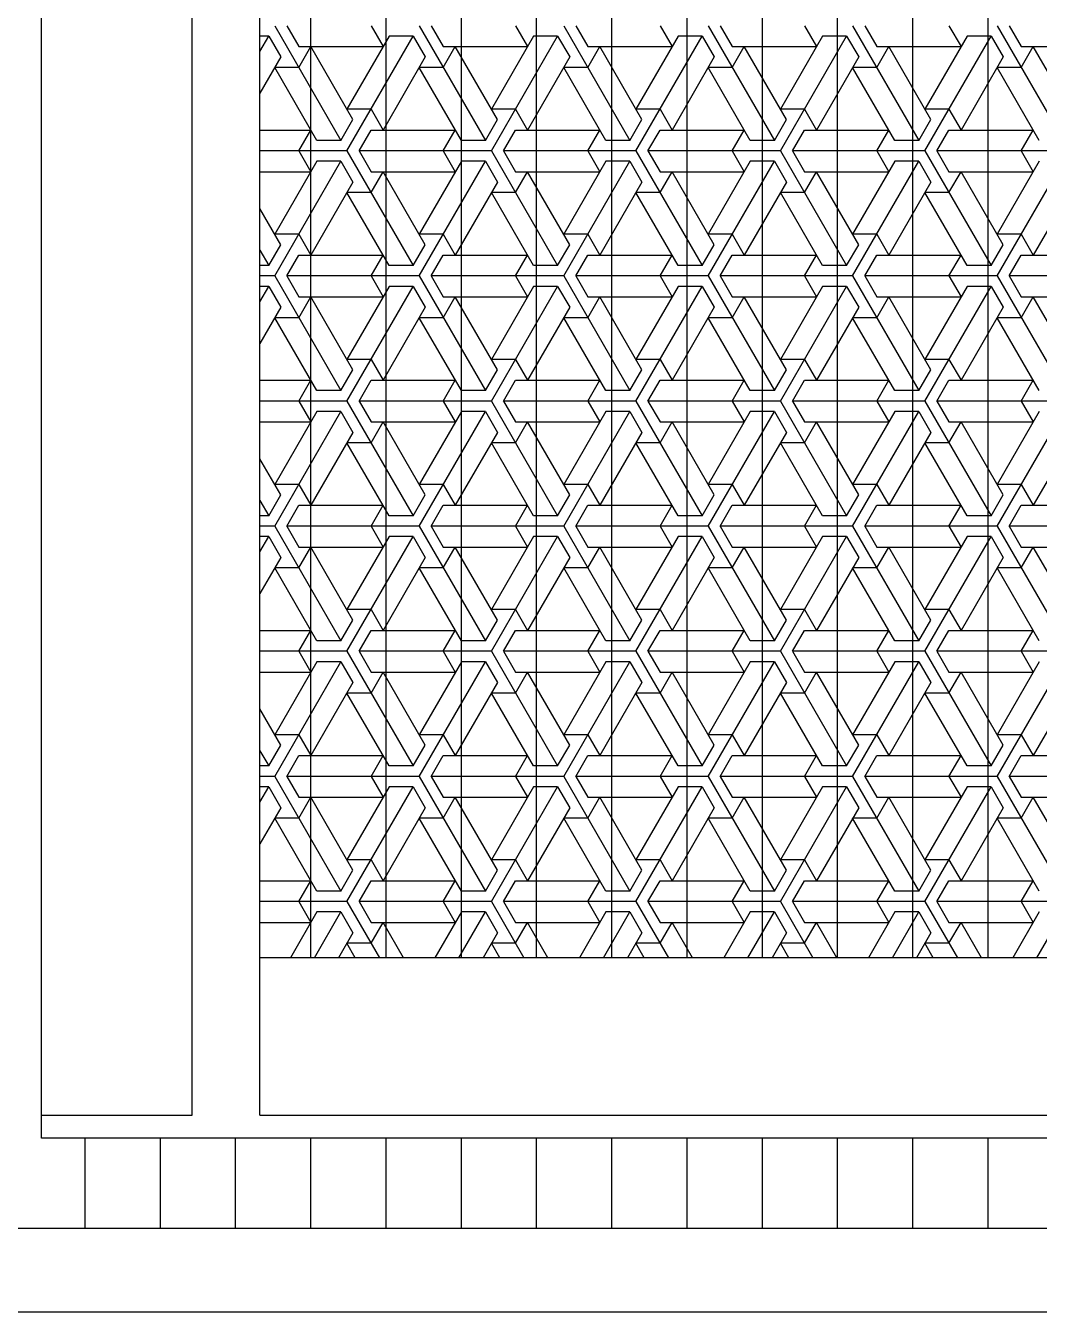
# Model space of a CAD drawing. Extents: x -42728 to 99010, y -18674 to 47645.
# Drawn here: x 62401.4 to 62569.8, y 2659.9 to 2873.6 of the extents above; entities that cross this region are included whole.
import ezdxf

# ---------------------------------------------------------------- set-up
doc = ezdxf.new("R2010")
doc.units = 0
doc.header["$LTSCALE"] = 100
doc.header["$MEASUREMENT"] = 0
doc.layers.get('0').update_dxf_attribs({"linetype": 'CONTINUOUS'})

# ---------------------------------------------------------------- blocks, each defined once
blk = doc.blocks.new('A$C6A7C34F6')
for p, q in [((298.44, 244.43, 0), (298.44, 594.64, 0)), ((343.16, 274.43, 0), (343.16, 564.64, 0)), ((355.66, 274.43, 0), (355.66, 564.64, 0)), ((368.16, 274.43, 0), (368.16, 564.64, 0)), ((380.66, 274.43, 0), (380.66, 564.64, 0)), ((393.16, 274.43, 0), (393.16, 564.64, 0)), ((405.66, 274.43, 0), (405.66, 564.64, 0)), ((418.16, 274.43, 0), (418.16, 564.64, 0)), ((430.66, 274.43, 0), (430.66, 564.64, 0)), ((443.16, 274.43, 0), (443.16, 564.64, 0)), ((455.66, 274.43, 0), (455.66, 564.64, 0)), ((336.16, 427.52, 0), (334.69, 427.52, 0)), ((334.69, 424.98, 0), (336.16, 427.52, 0)), ((336.16, 427.52, 0), (338.16, 424.06, 0)), ((337.16, 429.25, 0), (348.16, 410.2, 0)), ((339.16, 429.25, 0), (341.16, 425.79, 0)), ((356.16, 427.52, 0), (349.16, 415.4, 0)), ((349.16, 408.47, 0), (360.16, 427.52, 0)), ((353.16, 429.25, 0), (355.16, 425.79, 0)), ((360.16, 427.52, 0), (356.16, 427.52, 0)), ((360.16, 427.52, 0), (362.16, 424.06, 0)), ((361.16, 429.25, 0), (372.16, 410.2, 0)), ((363.16, 429.25, 0), (365.16, 425.79, 0)), ((380.16, 427.52, 0), (373.16, 415.4, 0)), ((373.16, 408.47, 0), (384.16, 427.52, 0)), ((377.16, 429.25, 0), (379.16, 425.79, 0)), ((384.16, 427.52, 0), (380.16, 427.52, 0)), ((384.16, 427.52, 0), (386.16, 424.06, 0)), ((385.16, 429.25, 0), (396.16, 410.2, 0)), ((387.16, 429.25, 0), (389.16, 425.79, 0)), ((404.16, 427.52, 0), (397.16, 415.4, 0)), ((397.16, 408.47, 0), (408.16, 427.52, 0)), ((401.16, 429.25, 0), (403.16, 425.79, 0)), ((408.16, 427.52, 0), (404.16, 427.52, 0)), ((408.16, 427.52, 0), (410.16, 424.06, 0)), ((409.16, 429.25, 0), (420.16, 410.2, 0)), ((411.16, 429.25, 0), (413.16, 425.79, 0)), ((428.16, 427.52, 0), (421.16, 415.4, 0)), ((421.16, 408.47, 0), (432.16, 427.52, 0)), ((425.16, 429.25, 0), (427.16, 425.79, 0)), ((432.16, 427.52, 0), (428.16, 427.52, 0)), ((432.16, 427.52, 0), (434.16, 424.06, 0)), ((433.16, 429.25, 0), (444.16, 410.2, 0)), ((435.16, 429.25, 0), (437.16, 425.79, 0)), ((452.16, 427.52, 0), (445.16, 415.4, 0)), ((445.16, 408.47, 0), (456.16, 427.52, 0)), ((449.16, 429.25, 0), (451.16, 425.79, 0)), ((456.16, 427.52, 0), (452.16, 427.52, 0)), ((456.16, 427.52, 0), (458.16, 424.06, 0)), ((457.16, 429.25, 0), (468.16, 410.2, 0)), ((459.16, 429.25, 0), (461.16, 425.79, 0)), ((341.16, 425.79, 0), (355.16, 425.79, 0)), ((341.16, 422.32, 0), (343.16, 425.79, 0)), ((350.16, 413.66, 0), (343.16, 425.79, 0)), ((365.16, 425.79, 0), (379.16, 425.79, 0)), ((365.16, 422.32, 0), (367.16, 425.79, 0)), ((374.16, 413.66, 0), (367.16, 425.79, 0)), ((389.16, 425.79, 0), (403.16, 425.79, 0)), ((389.16, 422.32, 0), (391.16, 425.79, 0)), ((398.16, 413.66, 0), (391.16, 425.79, 0)), ((413.16, 425.79, 0), (427.16, 425.79, 0)), ((413.16, 422.32, 0), (415.16, 425.79, 0)), ((422.16, 413.66, 0), (415.16, 425.79, 0)), ((437.16, 425.79, 0), (451.16, 425.79, 0)), ((437.16, 422.32, 0), (439.16, 425.79, 0)), ((446.16, 413.66, 0), (439.16, 425.79, 0)), ((461.16, 425.79, 0), (475.16, 425.79, 0)), ((461.16, 422.32, 0), (463.16, 425.79, 0)), ((470.16, 413.66, 0), (463.16, 425.79, 0)), ((338.16, 424.06, 0), (334.69, 418.05, 0)), ((362.16, 424.06, 0), (355.16, 411.93, 0)), ((386.16, 424.06, 0), (379.16, 411.93, 0)), ((410.16, 424.06, 0), (403.16, 411.93, 0)), ((434.16, 424.06, 0), (427.16, 411.93, 0)), ((458.16, 424.06, 0), (451.16, 411.93, 0)), ((344.16, 410.2, 0), (337.16, 422.32, 0)), ((341.16, 422.32, 0), (337.16, 422.32, 0)), ((368.16, 410.2, 0), (361.16, 422.32, 0)), ((365.16, 422.32, 0), (361.16, 422.32, 0)), ((392.16, 410.2, 0), (385.16, 422.32, 0)), ((389.16, 422.32, 0), (385.16, 422.32, 0)), ((416.16, 410.2, 0), (409.16, 422.32, 0)), ((413.16, 422.32, 0), (409.16, 422.32, 0)), ((440.16, 410.2, 0), (433.16, 422.32, 0)), ((437.16, 422.32, 0), (433.16, 422.32, 0)), ((464.16, 410.2, 0), (457.16, 422.32, 0)), ((461.16, 422.32, 0), (457.16, 422.32, 0)), ((353.16, 415.4, 0), (349.16, 415.4, 0)), ((353.16, 415.4, 0), (355.16, 411.93, 0)), ((377.16, 415.4, 0), (373.16, 415.4, 0)), ((377.16, 415.4, 0), (379.16, 411.93, 0)), ((401.16, 415.4, 0), (397.16, 415.4, 0)), ((401.16, 415.4, 0), (403.16, 411.93, 0)), ((425.16, 415.4, 0), (421.16, 415.4, 0)), ((425.16, 415.4, 0), (427.16, 411.93, 0)), ((449.16, 415.4, 0), (445.16, 415.4, 0)), ((449.16, 415.4, 0), (451.16, 411.93, 0)), ((348.16, 410.2, 0), (350.16, 413.66, 0)), ((372.16, 410.2, 0), (374.16, 413.66, 0)), ((396.16, 410.2, 0), (398.16, 413.66, 0)), ((420.16, 410.2, 0), (422.16, 413.66, 0)), ((444.16, 410.2, 0), (446.16, 413.66, 0)), ((334.69, 411.93, 0), (343.16, 411.93, 0)), ((341.16, 408.47, 0), (343.16, 411.93, 0)), ((351.16, 408.47, 0), (353.16, 411.93, 0)), ((353.16, 411.93, 0), (367.16, 411.93, 0)), ((365.16, 408.47, 0), (367.16, 411.93, 0)), ((375.16, 408.47, 0), (377.16, 411.93, 0)), ((377.16, 411.93, 0), (391.16, 411.93, 0)), ((389.16, 408.47, 0), (391.16, 411.93, 0)), ((399.16, 408.47, 0), (401.16, 411.93, 0)), ((401.16, 411.93, 0), (415.16, 411.93, 0)), ((413.16, 408.47, 0), (415.16, 411.93, 0)), ((423.16, 408.47, 0), (425.16, 411.93, 0)), ((425.16, 411.93, 0), (439.16, 411.93, 0)), ((437.16, 408.47, 0), (439.16, 411.93, 0)), ((447.16, 408.47, 0), (449.16, 411.93, 0)), ((449.16, 411.93, 0), (463.16, 411.93, 0)), ((461.16, 408.47, 0), (463.16, 411.93, 0)), ((349.16, 408.47, 0), (334.69, 408.47, 0)), ((341.16, 408.47, 0), (343.16, 405, 0)), ((348.16, 410.2, 0), (344.16, 410.2, 0)), ((349.16, 408.47, 0), (360.16, 389.42, 0)), ((351.16, 408.47, 0), (353.16, 405, 0)), ((373.16, 408.47, 0), (351.16, 408.47, 0)), ((365.16, 408.47, 0), (367.16, 405, 0)), ((372.16, 410.2, 0), (368.16, 410.2, 0)), ((373.16, 408.47, 0), (384.16, 389.42, 0)), ((375.16, 408.47, 0), (377.16, 405, 0)), ((397.16, 408.47, 0), (375.16, 408.47, 0)), ((389.16, 408.47, 0), (391.16, 405, 0)), ((396.16, 410.2, 0), (392.16, 410.2, 0)), ((397.16, 408.47, 0), (408.16, 389.42, 0)), ((399.16, 408.47, 0), (401.16, 405, 0)), ((421.16, 408.47, 0), (399.16, 408.47, 0)), ((413.16, 408.47, 0), (415.16, 405, 0)), ((420.16, 410.2, 0), (416.16, 410.2, 0)), ((421.16, 408.47, 0), (432.16, 389.42, 0)), ((423.16, 408.47, 0), (425.16, 405, 0)), ((445.16, 408.47, 0), (423.16, 408.47, 0)), ((437.16, 408.47, 0), (439.16, 405, 0)), ((444.16, 410.2, 0), (440.16, 410.2, 0)), ((445.16, 408.47, 0), (456.16, 389.42, 0)), ((447.16, 408.47, 0), (449.16, 405, 0)), ((469.16, 408.47, 0), (447.16, 408.47, 0)), ((461.16, 408.47, 0), (463.16, 405, 0)), ((344.16, 406.74, 0), (337.16, 394.61, 0)), ((337.16, 387.68, 0), (348.16, 406.74, 0)), ((348.16, 406.74, 0), (344.16, 406.74, 0)), ((348.16, 406.74, 0), (350.16, 403.27, 0)), ((368.16, 406.74, 0), (361.16, 394.61, 0)), ((361.16, 387.68, 0), (372.16, 406.74, 0)), ((372.16, 406.74, 0), (368.16, 406.74, 0)), ((372.16, 406.74, 0), (374.16, 403.27, 0)), ((392.16, 406.74, 0), (385.16, 394.61, 0)), ((385.16, 387.68, 0), (396.16, 406.74, 0)), ((396.16, 406.74, 0), (392.16, 406.74, 0)), ((396.16, 406.74, 0), (398.16, 403.27, 0)), ((416.16, 406.74, 0), (409.16, 394.61, 0)), ((409.16, 387.68, 0), (420.16, 406.74, 0)), ((420.16, 406.74, 0), (416.16, 406.74, 0)), ((420.16, 406.74, 0), (422.16, 403.27, 0)), ((440.16, 406.74, 0), (433.16, 394.61, 0)), ((433.16, 387.68, 0), (444.16, 406.74, 0)), ((444.16, 406.74, 0), (440.16, 406.74, 0)), ((444.16, 406.74, 0), (446.16, 403.27, 0)), ((464.16, 406.74, 0), (457.16, 394.61, 0)), ((457.16, 387.68, 0), (468.16, 406.74, 0)), ((334.69, 405, 0), (343.16, 405, 0)), ((353.16, 405, 0), (367.16, 405, 0)), ((353.16, 401.54, 0), (355.16, 405, 0)), ((362.16, 392.88, 0), (355.16, 405, 0)), ((377.16, 405, 0), (391.16, 405, 0)), ((377.16, 401.54, 0), (379.16, 405, 0)), ((386.16, 392.88, 0), (379.16, 405, 0)), ((401.16, 405, 0), (415.16, 405, 0)), ((401.16, 401.54, 0), (403.16, 405, 0)), ((410.16, 392.88, 0), (403.16, 405, 0)), ((425.16, 405, 0), (439.16, 405, 0)), ((425.16, 401.54, 0), (427.16, 405, 0)), ((434.16, 392.88, 0), (427.16, 405, 0)), ((449.16, 405, 0), (463.16, 405, 0)), ((449.16, 401.54, 0), (451.16, 405, 0)), ((458.16, 392.88, 0), (451.16, 405, 0)), ((350.16, 403.27, 0), (343.16, 391.15, 0)), ((374.16, 403.27, 0), (367.16, 391.15, 0)), ((398.16, 403.27, 0), (391.16, 391.15, 0)), ((422.16, 403.27, 0), (415.16, 391.15, 0)), ((446.16, 403.27, 0), (439.16, 391.15, 0)), ((470.16, 403.27, 0), (463.16, 391.15, 0)), ((356.16, 389.42, 0), (349.16, 401.54, 0)), ((353.16, 401.54, 0), (349.16, 401.54, 0)), ((380.16, 389.42, 0), (373.16, 401.54, 0)), ((377.16, 401.54, 0), (373.16, 401.54, 0)), ((404.16, 389.42, 0), (397.16, 401.54, 0)), ((401.16, 401.54, 0), (397.16, 401.54, 0)), ((428.16, 389.42, 0), (421.16, 401.54, 0)), ((425.16, 401.54, 0), (421.16, 401.54, 0)), ((452.16, 389.42, 0), (445.16, 401.54, 0)), ((449.16, 401.54, 0), (445.16, 401.54, 0)), ((338.16, 392.88, 0), (334.69, 398.88, 0)), ((341.16, 394.61, 0), (337.16, 394.61, 0)), ((341.16, 394.61, 0), (343.16, 391.15, 0)), ((365.16, 394.61, 0), (361.16, 394.61, 0)), ((365.16, 394.61, 0), (367.16, 391.15, 0)), ((389.16, 394.61, 0), (385.16, 394.61, 0)), ((389.16, 394.61, 0), (391.16, 391.15, 0)), ((413.16, 394.61, 0), (409.16, 394.61, 0)), ((413.16, 394.61, 0), (415.16, 391.15, 0)), ((437.16, 394.61, 0), (433.16, 394.61, 0)), ((437.16, 394.61, 0), (439.16, 391.15, 0)), ((461.16, 394.61, 0), (457.16, 394.61, 0)), ((461.16, 394.61, 0), (463.16, 391.15, 0)), ((334.69, 391.96, 0), (336.16, 389.42, 0)), ((336.16, 389.42, 0), (338.16, 392.88, 0)), ((339.16, 387.68, 0), (341.16, 391.15, 0)), ((341.16, 391.15, 0), (355.16, 391.15, 0)), ((353.16, 387.68, 0), (355.16, 391.15, 0)), ((360.16, 389.42, 0), (362.16, 392.88, 0)), ((363.16, 387.68, 0), (365.16, 391.15, 0)), ((365.16, 391.15, 0), (379.16, 391.15, 0)), ((377.16, 387.68, 0), (379.16, 391.15, 0)), ((384.16, 389.42, 0), (386.16, 392.88, 0)), ((387.16, 387.68, 0), (389.16, 391.15, 0)), ((389.16, 391.15, 0), (403.16, 391.15, 0)), ((401.16, 387.68, 0), (403.16, 391.15, 0)), ((408.16, 389.42, 0), (410.16, 392.88, 0)), ((411.16, 387.68, 0), (413.16, 391.15, 0)), ((413.16, 391.15, 0), (427.16, 391.15, 0)), ((425.16, 387.68, 0), (427.16, 391.15, 0)), ((432.16, 389.42, 0), (434.16, 392.88, 0)), ((435.16, 387.68, 0), (437.16, 391.15, 0)), ((437.16, 391.15, 0), (451.16, 391.15, 0)), ((449.16, 387.68, 0), (451.16, 391.15, 0)), ((456.16, 389.42, 0), (458.16, 392.88, 0)), ((459.16, 387.68, 0), (461.16, 391.15, 0)), ((461.16, 391.15, 0), (475.16, 391.15, 0)), ((336.16, 389.42, 0), (334.69, 389.42, 0)), ((360.16, 389.42, 0), (356.16, 389.42, 0)), ((384.16, 389.42, 0), (380.16, 389.42, 0)), ((408.16, 389.42, 0), (404.16, 389.42, 0)), ((432.16, 389.42, 0), (428.16, 389.42, 0)), ((456.16, 389.42, 0), (452.16, 389.42, 0)), ((337.16, 387.68, 0), (334.69, 387.68, 0)), ((337.16, 387.68, 0), (348.16, 368.63, 0)), ((339.16, 387.68, 0), (341.16, 384.22, 0)), ((361.16, 387.68, 0), (339.16, 387.68, 0)), ((353.16, 387.68, 0), (355.16, 384.22, 0)), ((361.16, 387.68, 0), (372.16, 368.63, 0)), ((363.16, 387.68, 0), (365.16, 384.22, 0)), ((385.16, 387.68, 0), (363.16, 387.68, 0)), ((377.16, 387.68, 0), (379.16, 384.22, 0)), ((385.16, 387.68, 0), (396.16, 368.63, 0)), ((387.16, 387.68, 0), (389.16, 384.22, 0)), ((409.16, 387.68, 0), (387.16, 387.68, 0)), ((401.16, 387.68, 0), (403.16, 384.22, 0)), ((409.16, 387.68, 0), (420.16, 368.63, 0)), ((411.16, 387.68, 0), (413.16, 384.22, 0)), ((433.16, 387.68, 0), (411.16, 387.68, 0)), ((425.16, 387.68, 0), (427.16, 384.22, 0)), ((433.16, 387.68, 0), (444.16, 368.63, 0)), ((435.16, 387.68, 0), (437.16, 384.22, 0)), ((457.16, 387.68, 0), (435.16, 387.68, 0)), ((449.16, 387.68, 0), (451.16, 384.22, 0)), ((457.16, 387.68, 0), (468.16, 368.63, 0)), ((459.16, 387.68, 0), (461.16, 384.22, 0)), ((481.16, 387.68, 0), (459.16, 387.68, 0)), ((336.16, 385.95, 0), (334.69, 385.95, 0)), ((334.69, 383.41, 0), (336.16, 385.95, 0)), ((336.16, 385.95, 0), (338.16, 382.49, 0)), ((356.16, 385.95, 0), (349.16, 373.83, 0)), ((349.16, 366.9, 0), (360.16, 385.95, 0)), ((360.16, 385.95, 0), (356.16, 385.95, 0)), ((360.16, 385.95, 0), (362.16, 382.49, 0)), ((380.16, 385.95, 0), (373.16, 373.83, 0)), ((373.16, 366.9, 0), (384.16, 385.95, 0)), ((384.16, 385.95, 0), (380.16, 385.95, 0)), ((384.16, 385.95, 0), (386.16, 382.49, 0)), ((404.16, 385.95, 0), (397.16, 373.83, 0)), ((397.16, 366.9, 0), (408.16, 385.95, 0)), ((408.16, 385.95, 0), (404.16, 385.95, 0)), ((408.16, 385.95, 0), (410.16, 382.49, 0)), ((428.16, 385.95, 0), (421.16, 373.83, 0)), ((421.16, 366.9, 0), (432.16, 385.95, 0)), ((432.16, 385.95, 0), (428.16, 385.95, 0)), ((432.16, 385.95, 0), (434.16, 382.49, 0)), ((452.16, 385.95, 0), (445.16, 373.83, 0)), ((445.16, 366.9, 0), (456.16, 385.95, 0)), ((456.16, 385.95, 0), (452.16, 385.95, 0)), ((456.16, 385.95, 0), (458.16, 382.49, 0)), ((341.16, 384.22, 0), (355.16, 384.22, 0)), ((341.16, 380.75, 0), (343.16, 384.22, 0)), ((350.16, 372.09, 0), (343.16, 384.22, 0)), ((365.16, 384.22, 0), (379.16, 384.22, 0)), ((365.16, 380.75, 0), (367.16, 384.22, 0)), ((374.16, 372.09, 0), (367.16, 384.22, 0)), ((389.16, 384.22, 0), (403.16, 384.22, 0)), ((389.16, 380.75, 0), (391.16, 384.22, 0)), ((398.16, 372.09, 0), (391.16, 384.22, 0)), ((413.16, 384.22, 0), (427.16, 384.22, 0)), ((413.16, 380.75, 0), (415.16, 384.22, 0)), ((422.16, 372.09, 0), (415.16, 384.22, 0)), ((437.16, 384.22, 0), (451.16, 384.22, 0)), ((437.16, 380.75, 0), (439.16, 384.22, 0)), ((446.16, 372.09, 0), (439.16, 384.22, 0)), ((461.16, 384.22, 0), (475.16, 384.22, 0)), ((461.16, 380.75, 0), (463.16, 384.22, 0)), ((470.16, 372.09, 0), (463.16, 384.22, 0)), ((338.16, 382.49, 0), (334.69, 376.48, 0)), ((344.16, 368.63, 0), (337.16, 380.75, 0)), ((341.16, 380.75, 0), (337.16, 380.75, 0)), ((362.16, 382.49, 0), (355.16, 370.36, 0)), ((368.16, 368.63, 0), (361.16, 380.75, 0)), ((365.16, 380.75, 0), (361.16, 380.75, 0)), ((386.16, 382.49, 0), (379.16, 370.36, 0)), ((392.16, 368.63, 0), (385.16, 380.75, 0)), ((389.16, 380.75, 0), (385.16, 380.75, 0)), ((410.16, 382.49, 0), (403.16, 370.36, 0)), ((416.16, 368.63, 0), (409.16, 380.75, 0)), ((413.16, 380.75, 0), (409.16, 380.75, 0)), ((434.16, 382.49, 0), (427.16, 370.36, 0)), ((440.16, 368.63, 0), (433.16, 380.75, 0)), ((437.16, 380.75, 0), (433.16, 380.75, 0)), ((458.16, 382.49, 0), (451.16, 370.36, 0)), ((464.16, 368.63, 0), (457.16, 380.75, 0)), ((461.16, 380.75, 0), (457.16, 380.75, 0)), ((348.16, 368.63, 0), (350.16, 372.09, 0)), ((353.16, 373.83, 0), (349.16, 373.83, 0)), ((353.16, 373.83, 0), (355.16, 370.36, 0)), ((372.16, 368.63, 0), (374.16, 372.09, 0)), ((377.16, 373.83, 0), (373.16, 373.83, 0)), ((377.16, 373.83, 0), (379.16, 370.36, 0)), ((396.16, 368.63, 0), (398.16, 372.09, 0)), ((401.16, 373.83, 0), (397.16, 373.83, 0)), ((401.16, 373.83, 0), (403.16, 370.36, 0)), ((420.16, 368.63, 0), (422.16, 372.09, 0)), ((425.16, 373.83, 0), (421.16, 373.83, 0)), ((425.16, 373.83, 0), (427.16, 370.36, 0)), ((444.16, 368.63, 0), (446.16, 372.09, 0)), ((449.16, 373.83, 0), (445.16, 373.83, 0)), ((449.16, 373.83, 0), (451.16, 370.36, 0)), ((334.69, 370.36, 0), (343.16, 370.36, 0)), ((341.16, 366.9, 0), (343.16, 370.36, 0)), ((351.16, 366.9, 0), (353.16, 370.36, 0)), ((353.16, 370.36, 0), (367.16, 370.36, 0)), ((365.16, 366.9, 0), (367.16, 370.36, 0)), ((375.16, 366.9, 0), (377.16, 370.36, 0)), ((377.16, 370.36, 0), (391.16, 370.36, 0)), ((389.16, 366.9, 0), (391.16, 370.36, 0)), ((399.16, 366.9, 0), (401.16, 370.36, 0)), ((401.16, 370.36, 0), (415.16, 370.36, 0)), ((413.16, 366.9, 0), (415.16, 370.36, 0)), ((423.16, 366.9, 0), (425.16, 370.36, 0)), ((425.16, 370.36, 0), (439.16, 370.36, 0)), ((437.16, 366.9, 0), (439.16, 370.36, 0)), ((447.16, 366.9, 0), (449.16, 370.36, 0)), ((449.16, 370.36, 0), (463.16, 370.36, 0)), ((461.16, 366.9, 0), (463.16, 370.36, 0)), ((348.16, 368.63, 0), (344.16, 368.63, 0)), ((372.16, 368.63, 0), (368.16, 368.63, 0)), ((396.16, 368.63, 0), (392.16, 368.63, 0)), ((420.16, 368.63, 0), (416.16, 368.63, 0)), ((444.16, 368.63, 0), (440.16, 368.63, 0)), ((349.16, 366.9, 0), (334.69, 366.9, 0)), ((341.16, 366.9, 0), (343.16, 363.43, 0)), ((349.16, 366.9, 0), (360.16, 347.85, 0)), ((351.16, 366.9, 0), (353.16, 363.43, 0)), ((373.16, 366.9, 0), (351.16, 366.9, 0)), ((365.16, 366.9, 0), (367.16, 363.43, 0)), ((373.16, 366.9, 0), (384.16, 347.85, 0)), ((375.16, 366.9, 0), (377.16, 363.43, 0)), ((397.16, 366.9, 0), (375.16, 366.9, 0)), ((389.16, 366.9, 0), (391.16, 363.43, 0)), ((397.16, 366.9, 0), (408.16, 347.85, 0)), ((399.16, 366.9, 0), (401.16, 363.43, 0)), ((421.16, 366.9, 0), (399.16, 366.9, 0)), ((413.16, 366.9, 0), (415.16, 363.43, 0)), ((421.16, 366.9, 0), (432.16, 347.85, 0)), ((423.16, 366.9, 0), (425.16, 363.43, 0)), ((445.16, 366.9, 0), (423.16, 366.9, 0)), ((437.16, 366.9, 0), (439.16, 363.43, 0)), ((445.16, 366.9, 0), (456.16, 347.85, 0)), ((447.16, 366.9, 0), (449.16, 363.43, 0)), ((469.16, 366.9, 0), (447.16, 366.9, 0)), ((461.16, 366.9, 0), (463.16, 363.43, 0)), ((334.69, 363.43, 0), (343.16, 363.43, 0)), ((344.16, 365.17, 0), (337.16, 353.04, 0)), ((337.16, 346.11, 0), (348.16, 365.17, 0)), ((348.16, 365.17, 0), (344.16, 365.17, 0)), ((348.16, 365.17, 0), (350.16, 361.7, 0)), ((353.16, 363.43, 0), (367.16, 363.43, 0)), ((353.16, 359.97, 0), (355.16, 363.43, 0)), ((362.16, 351.31, 0), (355.16, 363.43, 0)), ((368.16, 365.17, 0), (361.16, 353.04, 0)), ((361.16, 346.11, 0), (372.16, 365.17, 0)), ((372.16, 365.17, 0), (368.16, 365.17, 0)), ((372.16, 365.17, 0), (374.16, 361.7, 0)), ((377.16, 363.43, 0), (391.16, 363.43, 0)), ((377.16, 359.97, 0), (379.16, 363.43, 0)), ((386.16, 351.31, 0), (379.16, 363.43, 0)), ((392.16, 365.17, 0), (385.16, 353.04, 0)), ((385.16, 346.11, 0), (396.16, 365.17, 0)), ((396.16, 365.17, 0), (392.16, 365.17, 0)), ((396.16, 365.17, 0), (398.16, 361.7, 0)), ((401.16, 363.43, 0), (415.16, 363.43, 0)), ((401.16, 359.97, 0), (403.16, 363.43, 0)), ((410.16, 351.31, 0), (403.16, 363.43, 0)), ((416.16, 365.17, 0), (409.16, 353.04, 0)), ((409.16, 346.11, 0), (420.16, 365.17, 0)), ((420.16, 365.17, 0), (416.16, 365.17, 0)), ((420.16, 365.17, 0), (422.16, 361.7, 0)), ((425.16, 363.43, 0), (439.16, 363.43, 0)), ((425.16, 359.97, 0), (427.16, 363.43, 0)), ((434.16, 351.31, 0), (427.16, 363.43, 0)), ((440.16, 365.17, 0), (433.16, 353.04, 0)), ((433.16, 346.11, 0), (444.16, 365.17, 0)), ((444.16, 365.17, 0), (440.16, 365.17, 0)), ((444.16, 365.17, 0), (446.16, 361.7, 0)), ((449.16, 363.43, 0), (463.16, 363.43, 0)), ((449.16, 359.97, 0), (451.16, 363.43, 0)), ((458.16, 351.31, 0), (451.16, 363.43, 0)), ((464.16, 365.17, 0), (457.16, 353.04, 0)), ((457.16, 346.11, 0), (468.16, 365.17, 0)), ((350.16, 361.7, 0), (343.16, 349.58, 0)), ((374.16, 361.7, 0), (367.16, 349.58, 0)), ((398.16, 361.7, 0), (391.16, 349.58, 0)), ((422.16, 361.7, 0), (415.16, 349.58, 0)), ((446.16, 361.7, 0), (439.16, 349.58, 0)), ((470.16, 361.7, 0), (463.16, 349.58, 0)), ((356.16, 347.85, 0), (349.16, 359.97, 0)), ((353.16, 359.97, 0), (349.16, 359.97, 0)), ((380.16, 347.85, 0), (373.16, 359.97, 0)), ((377.16, 359.97, 0), (373.16, 359.97, 0)), ((404.16, 347.85, 0), (397.16, 359.97, 0)), ((401.16, 359.97, 0), (397.16, 359.97, 0)), ((428.16, 347.85, 0), (421.16, 359.97, 0)), ((425.16, 359.97, 0), (421.16, 359.97, 0)), ((452.16, 347.85, 0), (445.16, 359.97, 0)), ((449.16, 359.97, 0), (445.16, 359.97, 0)), ((338.16, 351.31, 0), (334.69, 357.31, 0)), ((341.16, 353.04, 0), (337.16, 353.04, 0)), ((341.16, 353.04, 0), (343.16, 349.58, 0)), ((365.16, 353.04, 0), (361.16, 353.04, 0)), ((365.16, 353.04, 0), (367.16, 349.58, 0)), ((389.16, 353.04, 0), (385.16, 353.04, 0)), ((389.16, 353.04, 0), (391.16, 349.58, 0)), ((413.16, 353.04, 0), (409.16, 353.04, 0)), ((413.16, 353.04, 0), (415.16, 349.58, 0)), ((437.16, 353.04, 0), (433.16, 353.04, 0)), ((437.16, 353.04, 0), (439.16, 349.58, 0)), ((461.16, 353.04, 0), (457.16, 353.04, 0)), ((461.16, 353.04, 0), (463.16, 349.58, 0)), ((336.16, 347.85, 0), (338.16, 351.31, 0)), ((360.16, 347.85, 0), (362.16, 351.31, 0)), ((384.16, 347.85, 0), (386.16, 351.31, 0)), ((408.16, 347.85, 0), (410.16, 351.31, 0)), ((432.16, 347.85, 0), (434.16, 351.31, 0)), ((456.16, 347.85, 0), (458.16, 351.31, 0)), ((334.69, 350.39, 0), (336.16, 347.85, 0)), ((339.16, 346.11, 0), (341.16, 349.58, 0)), ((341.16, 349.58, 0), (355.16, 349.58, 0)), ((353.16, 346.11, 0), (355.16, 349.58, 0)), ((363.16, 346.11, 0), (365.16, 349.58, 0)), ((365.16, 349.58, 0), (379.16, 349.58, 0)), ((377.16, 346.11, 0), (379.16, 349.58, 0)), ((387.16, 346.11, 0), (389.16, 349.58, 0)), ((389.16, 349.58, 0), (403.16, 349.58, 0)), ((401.16, 346.11, 0), (403.16, 349.58, 0)), ((411.16, 346.11, 0), (413.16, 349.58, 0)), ((413.16, 349.58, 0), (427.16, 349.58, 0)), ((425.16, 346.11, 0), (427.16, 349.58, 0)), ((435.16, 346.11, 0), (437.16, 349.58, 0)), ((437.16, 349.58, 0), (451.16, 349.58, 0)), ((449.16, 346.11, 0), (451.16, 349.58, 0)), ((459.16, 346.11, 0), (461.16, 349.58, 0)), ((461.16, 349.58, 0), (475.16, 349.58, 0)), ((336.16, 347.85, 0), (334.69, 347.85, 0)), ((360.16, 347.85, 0), (356.16, 347.85, 0)), ((384.16, 347.85, 0), (380.16, 347.85, 0)), ((408.16, 347.85, 0), (404.16, 347.85, 0)), ((432.16, 347.85, 0), (428.16, 347.85, 0)), ((456.16, 347.85, 0), (452.16, 347.85, 0)), ((337.16, 346.11, 0), (334.69, 346.11, 0)), ((336.16, 344.38, 0), (334.69, 344.38, 0)), ((334.69, 341.84, 0), (336.16, 344.38, 0)), ((336.16, 344.38, 0), (338.16, 340.92, 0)), ((337.16, 346.11, 0), (348.16, 327.06, 0)), ((339.16, 346.11, 0), (341.16, 342.65, 0)), ((361.16, 346.11, 0), (339.16, 346.11, 0)), ((356.16, 344.38, 0), (349.16, 332.26, 0)), ((349.16, 325.33, 0), (360.16, 344.38, 0)), ((353.16, 346.11, 0), (355.16, 342.65, 0)), ((360.16, 344.38, 0), (356.16, 344.38, 0)), ((360.16, 344.38, 0), (362.16, 340.92, 0)), ((361.16, 346.11, 0), (372.16, 327.06, 0)), ((363.16, 346.11, 0), (365.16, 342.65, 0)), ((385.16, 346.11, 0), (363.16, 346.11, 0)), ((380.16, 344.38, 0), (373.16, 332.26, 0)), ((373.16, 325.33, 0), (384.16, 344.38, 0)), ((377.16, 346.11, 0), (379.16, 342.65, 0)), ((384.16, 344.38, 0), (380.16, 344.38, 0)), ((384.16, 344.38, 0), (386.16, 340.92, 0)), ((385.16, 346.11, 0), (396.16, 327.06, 0)), ((387.16, 346.11, 0), (389.16, 342.65, 0)), ((409.16, 346.11, 0), (387.16, 346.11, 0)), ((404.16, 344.38, 0), (397.16, 332.26, 0)), ((397.16, 325.33, 0), (408.16, 344.38, 0)), ((401.16, 346.11, 0), (403.16, 342.65, 0)), ((408.16, 344.38, 0), (404.16, 344.38, 0)), ((408.16, 344.38, 0), (410.16, 340.92, 0)), ((409.16, 346.11, 0), (420.16, 327.06, 0)), ((411.16, 346.11, 0), (413.16, 342.65, 0)), ((433.16, 346.11, 0), (411.16, 346.11, 0)), ((428.16, 344.38, 0), (421.16, 332.26, 0)), ((421.16, 325.33, 0), (432.16, 344.38, 0)), ((425.16, 346.11, 0), (427.16, 342.65, 0)), ((432.16, 344.38, 0), (428.16, 344.38, 0)), ((432.16, 344.38, 0), (434.16, 340.92, 0)), ((433.16, 346.11, 0), (444.16, 327.06, 0)), ((435.16, 346.11, 0), (437.16, 342.65, 0)), ((457.16, 346.11, 0), (435.16, 346.11, 0)), ((452.16, 344.38, 0), (445.16, 332.26, 0)), ((445.16, 325.33, 0), (456.16, 344.38, 0)), ((449.16, 346.11, 0), (451.16, 342.65, 0)), ((456.16, 344.38, 0), (452.16, 344.38, 0)), ((456.16, 344.38, 0), (458.16, 340.92, 0)), ((457.16, 346.11, 0), (468.16, 327.06, 0)), ((459.16, 346.11, 0), (461.16, 342.65, 0)), ((481.16, 346.11, 0), (459.16, 346.11, 0)), ((341.16, 342.65, 0), (355.16, 342.65, 0)), ((341.16, 339.19, 0), (343.16, 342.65, 0)), ((350.16, 330.53, 0), (343.16, 342.65, 0)), ((365.16, 342.65, 0), (379.16, 342.65, 0)), ((365.16, 339.19, 0), (367.16, 342.65, 0)), ((374.16, 330.53, 0), (367.16, 342.65, 0)), ((389.16, 342.65, 0), (403.16, 342.65, 0)), ((389.16, 339.19, 0), (391.16, 342.65, 0)), ((398.16, 330.53, 0), (391.16, 342.65, 0)), ((413.16, 342.65, 0), (427.16, 342.65, 0)), ((413.16, 339.19, 0), (415.16, 342.65, 0)), ((422.16, 330.53, 0), (415.16, 342.65, 0)), ((437.16, 342.65, 0), (451.16, 342.65, 0)), ((437.16, 339.19, 0), (439.16, 342.65, 0)), ((446.16, 330.53, 0), (439.16, 342.65, 0)), ((461.16, 342.65, 0), (475.16, 342.65, 0)), ((461.16, 339.19, 0), (463.16, 342.65, 0)), ((470.16, 330.53, 0), (463.16, 342.65, 0)), ((338.16, 340.92, 0), (334.69, 334.91, 0)), ((362.16, 340.92, 0), (355.16, 328.79, 0)), ((386.16, 340.92, 0), (379.16, 328.79, 0)), ((410.16, 340.92, 0), (403.16, 328.79, 0)), ((434.16, 340.92, 0), (427.16, 328.79, 0)), ((458.16, 340.92, 0), (451.16, 328.79, 0)), ((344.16, 327.06, 0), (337.16, 339.19, 0)), ((341.16, 339.19, 0), (337.16, 339.19, 0)), ((368.16, 327.06, 0), (361.16, 339.19, 0)), ((365.16, 339.19, 0), (361.16, 339.19, 0)), ((392.16, 327.06, 0), (385.16, 339.19, 0)), ((389.16, 339.19, 0), (385.16, 339.19, 0)), ((416.16, 327.06, 0), (409.16, 339.19, 0)), ((413.16, 339.19, 0), (409.16, 339.19, 0)), ((440.16, 327.06, 0), (433.16, 339.19, 0)), ((437.16, 339.19, 0), (433.16, 339.19, 0)), ((464.16, 327.06, 0), (457.16, 339.19, 0)), ((461.16, 339.19, 0), (457.16, 339.19, 0)), ((353.16, 332.26, 0), (349.16, 332.26, 0)), ((353.16, 332.26, 0), (355.16, 328.79, 0)), ((377.16, 332.26, 0), (373.16, 332.26, 0)), ((377.16, 332.26, 0), (379.16, 328.79, 0)), ((401.16, 332.26, 0), (397.16, 332.26, 0)), ((401.16, 332.26, 0), (403.16, 328.79, 0)), ((425.16, 332.26, 0), (421.16, 332.26, 0)), ((425.16, 332.26, 0), (427.16, 328.79, 0)), ((449.16, 332.26, 0), (445.16, 332.26, 0)), ((449.16, 332.26, 0), (451.16, 328.79, 0)), ((348.16, 327.06, 0), (350.16, 330.53, 0)), ((372.16, 327.06, 0), (374.16, 330.53, 0)), ((396.16, 327.06, 0), (398.16, 330.53, 0)), ((420.16, 327.06, 0), (422.16, 330.53, 0)), ((444.16, 327.06, 0), (446.16, 330.53, 0)), ((334.69, 328.79, 0), (343.16, 328.79, 0)), ((341.16, 325.33, 0), (343.16, 328.79, 0)), ((348.16, 327.06, 0), (344.16, 327.06, 0)), ((351.16, 325.33, 0), (353.16, 328.79, 0)), ((353.16, 328.79, 0), (367.16, 328.79, 0)), ((365.16, 325.33, 0), (367.16, 328.79, 0)), ((372.16, 327.06, 0), (368.16, 327.06, 0)), ((375.16, 325.33, 0), (377.16, 328.79, 0)), ((377.16, 328.79, 0), (391.16, 328.79, 0)), ((389.16, 325.33, 0), (391.16, 328.79, 0)), ((396.16, 327.06, 0), (392.16, 327.06, 0)), ((399.16, 325.33, 0), (401.16, 328.79, 0)), ((401.16, 328.79, 0), (415.16, 328.79, 0)), ((413.16, 325.33, 0), (415.16, 328.79, 0)), ((420.16, 327.06, 0), (416.16, 327.06, 0)), ((423.16, 325.33, 0), (425.16, 328.79, 0)), ((425.16, 328.79, 0), (439.16, 328.79, 0)), ((437.16, 325.33, 0), (439.16, 328.79, 0)), ((444.16, 327.06, 0), (440.16, 327.06, 0)), ((447.16, 325.33, 0), (449.16, 328.79, 0)), ((449.16, 328.79, 0), (463.16, 328.79, 0)), ((461.16, 325.33, 0), (463.16, 328.79, 0)), ((349.16, 325.33, 0), (334.69, 325.33, 0)), ((341.16, 325.33, 0), (343.16, 321.87, 0)), ((349.16, 325.33, 0), (360.16, 306.28, 0)), ((351.16, 325.33, 0), (353.16, 321.87, 0)), ((373.16, 325.33, 0), (351.16, 325.33, 0)), ((365.16, 325.33, 0), (367.16, 321.87, 0)), ((373.16, 325.33, 0), (384.16, 306.28, 0)), ((375.16, 325.33, 0), (377.16, 321.87, 0)), ((397.16, 325.33, 0), (375.16, 325.33, 0)), ((389.16, 325.33, 0), (391.16, 321.87, 0)), ((397.16, 325.33, 0), (408.16, 306.28, 0)), ((399.16, 325.33, 0), (401.16, 321.87, 0)), ((421.16, 325.33, 0), (399.16, 325.33, 0)), ((413.16, 325.33, 0), (415.16, 321.87, 0)), ((421.16, 325.33, 0), (432.16, 306.28, 0)), ((423.16, 325.33, 0), (425.16, 321.87, 0)), ((445.16, 325.33, 0), (423.16, 325.33, 0)), ((437.16, 325.33, 0), (439.16, 321.87, 0)), ((445.16, 325.33, 0), (456.16, 306.28, 0)), ((447.16, 325.33, 0), (449.16, 321.87, 0)), ((469.16, 325.33, 0), (447.16, 325.33, 0)), ((461.16, 325.33, 0), (463.16, 321.87, 0)), ((344.16, 323.6, 0), (337.16, 311.47, 0)), ((337.16, 304.54, 0), (348.16, 323.6, 0)), ((348.16, 323.6, 0), (344.16, 323.6, 0)), ((348.16, 323.6, 0), (350.16, 320.13, 0)), ((368.16, 323.6, 0), (361.16, 311.47, 0)), ((361.16, 304.54, 0), (372.16, 323.6, 0)), ((372.16, 323.6, 0), (368.16, 323.6, 0)), ((372.16, 323.6, 0), (374.16, 320.13, 0)), ((392.16, 323.6, 0), (385.16, 311.47, 0)), ((385.16, 304.54, 0), (396.16, 323.6, 0)), ((396.16, 323.6, 0), (392.16, 323.6, 0)), ((396.16, 323.6, 0), (398.16, 320.13, 0)), ((416.16, 323.6, 0), (409.16, 311.47, 0)), ((409.16, 304.54, 0), (420.16, 323.6, 0)), ((420.16, 323.6, 0), (416.16, 323.6, 0)), ((420.16, 323.6, 0), (422.16, 320.13, 0)), ((440.16, 323.6, 0), (433.16, 311.47, 0)), ((433.16, 304.54, 0), (444.16, 323.6, 0)), ((444.16, 323.6, 0), (440.16, 323.6, 0)), ((444.16, 323.6, 0), (446.16, 320.13, 0)), ((464.16, 323.6, 0), (457.16, 311.47, 0)), ((457.16, 304.54, 0), (468.16, 323.6, 0)), ((334.69, 321.87, 0), (343.16, 321.87, 0)), ((353.16, 321.87, 0), (367.16, 321.87, 0)), ((353.16, 318.4, 0), (355.16, 321.87, 0)), ((362.16, 309.74, 0), (355.16, 321.87, 0)), ((377.16, 321.87, 0), (391.16, 321.87, 0)), ((377.16, 318.4, 0), (379.16, 321.87, 0)), ((386.16, 309.74, 0), (379.16, 321.87, 0)), ((401.16, 321.87, 0), (415.16, 321.87, 0)), ((401.16, 318.4, 0), (403.16, 321.87, 0)), ((410.16, 309.74, 0), (403.16, 321.87, 0)), ((425.16, 321.87, 0), (439.16, 321.87, 0)), ((425.16, 318.4, 0), (427.16, 321.87, 0)), ((434.16, 309.74, 0), (427.16, 321.87, 0)), ((449.16, 321.87, 0), (463.16, 321.87, 0)), ((449.16, 318.4, 0), (451.16, 321.87, 0)), ((458.16, 309.74, 0), (451.16, 321.87, 0)), ((350.16, 320.13, 0), (343.16, 308.01, 0)), ((374.16, 320.13, 0), (367.16, 308.01, 0)), ((398.16, 320.13, 0), (391.16, 308.01, 0)), ((422.16, 320.13, 0), (415.16, 308.01, 0)), ((446.16, 320.13, 0), (439.16, 308.01, 0)), ((470.16, 320.13, 0), (463.16, 308.01, 0)), ((356.16, 306.28, 0), (349.16, 318.4, 0)), ((353.16, 318.4, 0), (349.16, 318.4, 0)), ((380.16, 306.28, 0), (373.16, 318.4, 0)), ((377.16, 318.4, 0), (373.16, 318.4, 0)), ((404.16, 306.28, 0), (397.16, 318.4, 0)), ((401.16, 318.4, 0), (397.16, 318.4, 0)), ((428.16, 306.28, 0), (421.16, 318.4, 0)), ((425.16, 318.4, 0), (421.16, 318.4, 0)), ((452.16, 306.28, 0), (445.16, 318.4, 0)), ((449.16, 318.4, 0), (445.16, 318.4, 0)), ((338.16, 309.74, 0), (334.69, 315.75, 0)), ((341.16, 311.47, 0), (337.16, 311.47, 0)), ((341.16, 311.47, 0), (343.16, 308.01, 0)), ((365.16, 311.47, 0), (361.16, 311.47, 0)), ((365.16, 311.47, 0), (367.16, 308.01, 0)), ((389.16, 311.47, 0), (385.16, 311.47, 0)), ((389.16, 311.47, 0), (391.16, 308.01, 0)), ((413.16, 311.47, 0), (409.16, 311.47, 0)), ((413.16, 311.47, 0), (415.16, 308.01, 0)), ((437.16, 311.47, 0), (433.16, 311.47, 0)), ((437.16, 311.47, 0), (439.16, 308.01, 0)), ((461.16, 311.47, 0), (457.16, 311.47, 0)), ((461.16, 311.47, 0), (463.16, 308.01, 0)), ((334.69, 308.82, 0), (336.16, 306.28, 0)), ((336.16, 306.28, 0), (338.16, 309.74, 0)), ((339.16, 304.54, 0), (341.16, 308.01, 0)), ((341.16, 308.01, 0), (355.16, 308.01, 0)), ((353.16, 304.54, 0), (355.16, 308.01, 0)), ((360.16, 306.28, 0), (362.16, 309.74, 0)), ((363.16, 304.54, 0), (365.16, 308.01, 0)), ((365.16, 308.01, 0), (379.16, 308.01, 0)), ((377.16, 304.54, 0), (379.16, 308.01, 0)), ((384.16, 306.28, 0), (386.16, 309.74, 0)), ((387.16, 304.54, 0), (389.16, 308.01, 0)), ((389.16, 308.01, 0), (403.16, 308.01, 0)), ((401.16, 304.54, 0), (403.16, 308.01, 0)), ((408.16, 306.28, 0), (410.16, 309.74, 0)), ((411.16, 304.54, 0), (413.16, 308.01, 0)), ((413.16, 308.01, 0), (427.16, 308.01, 0)), ((425.16, 304.54, 0), (427.16, 308.01, 0)), ((432.16, 306.28, 0), (434.16, 309.74, 0)), ((435.16, 304.54, 0), (437.16, 308.01, 0)), ((437.16, 308.01, 0), (451.16, 308.01, 0)), ((449.16, 304.54, 0), (451.16, 308.01, 0)), ((456.16, 306.28, 0), (458.16, 309.74, 0)), ((459.16, 304.54, 0), (461.16, 308.01, 0)), ((461.16, 308.01, 0), (475.16, 308.01, 0)), ((336.16, 306.28, 0), (334.69, 306.28, 0)), ((360.16, 306.28, 0), (356.16, 306.28, 0)), ((384.16, 306.28, 0), (380.16, 306.28, 0)), ((408.16, 306.28, 0), (404.16, 306.28, 0)), ((432.16, 306.28, 0), (428.16, 306.28, 0)), ((456.16, 306.28, 0), (452.16, 306.28, 0)), ((337.16, 304.54, 0), (334.69, 304.54, 0)), ((337.16, 304.54, 0), (348.16, 285.49, 0)), ((339.16, 304.54, 0), (341.16, 301.08, 0)), ((361.16, 304.54, 0), (339.16, 304.54, 0)), ((353.16, 304.54, 0), (355.16, 301.08, 0)), ((361.16, 304.54, 0), (372.16, 285.49, 0)), ((363.16, 304.54, 0), (365.16, 301.08, 0)), ((385.16, 304.54, 0), (363.16, 304.54, 0)), ((377.16, 304.54, 0), (379.16, 301.08, 0)), ((385.16, 304.54, 0), (396.16, 285.49, 0)), ((387.16, 304.54, 0), (389.16, 301.08, 0)), ((409.16, 304.54, 0), (387.16, 304.54, 0)), ((401.16, 304.54, 0), (403.16, 301.08, 0)), ((409.16, 304.54, 0), (420.16, 285.49, 0)), ((411.16, 304.54, 0), (413.16, 301.08, 0)), ((433.16, 304.54, 0), (411.16, 304.54, 0)), ((425.16, 304.54, 0), (427.16, 301.08, 0)), ((433.16, 304.54, 0), (444.16, 285.49, 0)), ((435.16, 304.54, 0), (437.16, 301.08, 0)), ((457.16, 304.54, 0), (435.16, 304.54, 0)), ((449.16, 304.54, 0), (451.16, 301.08, 0)), ((457.16, 304.54, 0), (468.16, 285.49, 0)), ((459.16, 304.54, 0), (461.16, 301.08, 0)), ((481.16, 304.54, 0), (459.16, 304.54, 0)), ((336.16, 302.81, 0), (334.69, 302.81, 0)), ((334.69, 300.27, 0), (336.16, 302.81, 0)), ((336.16, 302.81, 0), (338.16, 299.35, 0)), ((356.16, 302.81, 0), (349.16, 290.69, 0)), ((349.16, 283.76, 0), (360.16, 302.81, 0)), ((360.16, 302.81, 0), (356.16, 302.81, 0)), ((360.16, 302.81, 0), (362.16, 299.35, 0)), ((380.16, 302.81, 0), (373.16, 290.69, 0)), ((373.16, 283.76, 0), (384.16, 302.81, 0)), ((384.16, 302.81, 0), (380.16, 302.81, 0)), ((384.16, 302.81, 0), (386.16, 299.35, 0)), ((404.16, 302.81, 0), (397.16, 290.69, 0)), ((397.16, 283.76, 0), (408.16, 302.81, 0)), ((408.16, 302.81, 0), (404.16, 302.81, 0)), ((408.16, 302.81, 0), (410.16, 299.35, 0)), ((428.16, 302.81, 0), (421.16, 290.69, 0)), ((421.16, 283.76, 0), (432.16, 302.81, 0)), ((432.16, 302.81, 0), (428.16, 302.81, 0)), ((432.16, 302.81, 0), (434.16, 299.35, 0)), ((452.16, 302.81, 0), (445.16, 290.69, 0)), ((445.16, 283.76, 0), (456.16, 302.81, 0)), ((456.16, 302.81, 0), (452.16, 302.81, 0)), ((456.16, 302.81, 0), (458.16, 299.35, 0)), ((338.16, 299.35, 0), (334.69, 293.34, 0)), ((341.16, 301.08, 0), (355.16, 301.08, 0)), ((341.16, 297.62, 0), (343.16, 301.08, 0)), ((350.16, 288.96, 0), (343.16, 301.08, 0)), ((362.16, 299.35, 0), (355.16, 287.22, 0)), ((365.16, 301.08, 0), (379.16, 301.08, 0)), ((365.16, 297.62, 0), (367.16, 301.08, 0)), ((374.16, 288.96, 0), (367.16, 301.08, 0)), ((386.16, 299.35, 0), (379.16, 287.22, 0)), ((389.16, 301.08, 0), (403.16, 301.08, 0)), ((389.16, 297.62, 0), (391.16, 301.08, 0)), ((398.16, 288.96, 0), (391.16, 301.08, 0)), ((410.16, 299.35, 0), (403.16, 287.22, 0)), ((413.16, 301.08, 0), (427.16, 301.08, 0)), ((413.16, 297.62, 0), (415.16, 301.08, 0)), ((422.16, 288.96, 0), (415.16, 301.08, 0)), ((434.16, 299.35, 0), (427.16, 287.22, 0)), ((437.16, 301.08, 0), (451.16, 301.08, 0)), ((437.16, 297.62, 0), (439.16, 301.08, 0)), ((446.16, 288.96, 0), (439.16, 301.08, 0)), ((458.16, 299.35, 0), (451.16, 287.22, 0)), ((461.16, 301.08, 0), (475.16, 301.08, 0)), ((461.16, 297.62, 0), (463.16, 301.08, 0)), ((470.16, 288.96, 0), (463.16, 301.08, 0)), ((344.16, 285.49, 0), (337.16, 297.62, 0)), ((341.16, 297.62, 0), (337.16, 297.62, 0)), ((368.16, 285.49, 0), (361.16, 297.62, 0)), ((365.16, 297.62, 0), (361.16, 297.62, 0)), ((392.16, 285.49, 0), (385.16, 297.62, 0)), ((389.16, 297.62, 0), (385.16, 297.62, 0)), ((416.16, 285.49, 0), (409.16, 297.62, 0)), ((413.16, 297.62, 0), (409.16, 297.62, 0)), ((440.16, 285.49, 0), (433.16, 297.62, 0)), ((437.16, 297.62, 0), (433.16, 297.62, 0)), ((464.16, 285.49, 0), (457.16, 297.62, 0)), ((461.16, 297.62, 0), (457.16, 297.62, 0)), ((353.16, 290.69, 0), (349.16, 290.69, 0)), ((353.16, 290.69, 0), (355.16, 287.22, 0)), ((377.16, 290.69, 0), (373.16, 290.69, 0)), ((377.16, 290.69, 0), (379.16, 287.22, 0)), ((401.16, 290.69, 0), (397.16, 290.69, 0)), ((401.16, 290.69, 0), (403.16, 287.22, 0)), ((425.16, 290.69, 0), (421.16, 290.69, 0)), ((425.16, 290.69, 0), (427.16, 287.22, 0)), ((449.16, 290.69, 0), (445.16, 290.69, 0)), ((449.16, 290.69, 0), (451.16, 287.22, 0)), ((348.16, 285.49, 0), (350.16, 288.96, 0)), ((372.16, 285.49, 0), (374.16, 288.96, 0)), ((396.16, 285.49, 0), (398.16, 288.96, 0)), ((420.16, 285.49, 0), (422.16, 288.96, 0)), ((444.16, 285.49, 0), (446.16, 288.96, 0)), ((334.69, 287.22, 0), (343.16, 287.22, 0)), ((341.16, 283.76, 0), (343.16, 287.22, 0)), ((351.16, 283.76, 0), (353.16, 287.22, 0)), ((353.16, 287.22, 0), (367.16, 287.22, 0)), ((365.16, 283.76, 0), (367.16, 287.22, 0)), ((375.16, 283.76, 0), (377.16, 287.22, 0)), ((377.16, 287.22, 0), (391.16, 287.22, 0)), ((389.16, 283.76, 0), (391.16, 287.22, 0)), ((399.16, 283.76, 0), (401.16, 287.22, 0)), ((401.16, 287.22, 0), (415.16, 287.22, 0)), ((413.16, 283.76, 0), (415.16, 287.22, 0)), ((423.16, 283.76, 0), (425.16, 287.22, 0)), ((425.16, 287.22, 0), (439.16, 287.22, 0)), ((437.16, 283.76, 0), (439.16, 287.22, 0)), ((447.16, 283.76, 0), (449.16, 287.22, 0)), ((449.16, 287.22, 0), (463.16, 287.22, 0)), ((461.16, 283.76, 0), (463.16, 287.22, 0)), ((348.16, 285.49, 0), (344.16, 285.49, 0)), ((372.16, 285.49, 0), (368.16, 285.49, 0)), ((396.16, 285.49, 0), (392.16, 285.49, 0)), ((420.16, 285.49, 0), (416.16, 285.49, 0)), ((444.16, 285.49, 0), (440.16, 285.49, 0)), ((349.16, 283.76, 0), (334.69, 283.76, 0)), ((341.16, 283.76, 0), (343.16, 280.3, 0)), ((349.16, 283.76, 0), (354.55, 274.43, 0)), ((351.16, 283.76, 0), (353.16, 280.3, 0)), ((373.16, 283.76, 0), (351.16, 283.76, 0)), ((365.16, 283.76, 0), (367.16, 280.3, 0)), ((373.16, 283.76, 0), (378.55, 274.43, 0)), ((375.16, 283.76, 0), (377.16, 280.3, 0)), ((397.16, 283.76, 0), (375.16, 283.76, 0)), ((389.16, 283.76, 0), (391.16, 280.3, 0)), ((397.16, 283.76, 0), (402.55, 274.43, 0)), ((399.16, 283.76, 0), (401.16, 280.3, 0)), ((421.16, 283.76, 0), (399.16, 283.76, 0)), ((413.16, 283.76, 0), (415.16, 280.3, 0)), ((421.16, 283.76, 0), (426.55, 274.43, 0)), ((423.16, 283.76, 0), (425.16, 280.3, 0)), ((445.16, 283.76, 0), (423.16, 283.76, 0)), ((437.16, 283.76, 0), (439.16, 280.3, 0)), ((445.16, 283.76, 0), (450.55, 274.43, 0)), ((447.16, 283.76, 0), (449.16, 280.3, 0)), ((469.16, 283.76, 0), (447.16, 283.76, 0)), ((461.16, 283.76, 0), (463.16, 280.3, 0)), ((334.69, 280.3, 0), (343.16, 280.3, 0)), ((344.16, 282.03, 0), (339.77, 274.43, 0)), ((343.77, 274.43, 0), (348.16, 282.03, 0)), ((348.16, 282.03, 0), (344.16, 282.03, 0)), ((348.16, 282.03, 0), (350.16, 278.56, 0)), ((353.16, 280.3, 0), (367.16, 280.3, 0)), ((353.16, 276.83, 0), (355.16, 280.3, 0)), ((358.55, 274.43, 0), (355.16, 280.3, 0)), ((368.16, 282.03, 0), (363.77, 274.43, 0)), ((367.77, 274.43, 0), (372.16, 282.03, 0)), ((372.16, 282.03, 0), (368.16, 282.03, 0)), ((372.16, 282.03, 0), (374.16, 278.56, 0)), ((377.16, 280.3, 0), (391.16, 280.3, 0)), ((377.16, 276.83, 0), (379.16, 280.3, 0)), ((382.55, 274.43, 0), (379.16, 280.3, 0)), ((392.16, 282.03, 0), (387.77, 274.43, 0)), ((391.77, 274.43, 0), (396.16, 282.03, 0)), ((396.16, 282.03, 0), (392.16, 282.03, 0)), ((396.16, 282.03, 0), (398.16, 278.56, 0)), ((401.16, 280.3, 0), (415.16, 280.3, 0)), ((401.16, 276.83, 0), (403.16, 280.3, 0)), ((406.55, 274.43, 0), (403.16, 280.3, 0)), ((416.16, 282.03, 0), (411.77, 274.43, 0)), ((415.77, 274.43, 0), (420.16, 282.03, 0)), ((420.16, 282.03, 0), (416.16, 282.03, 0)), ((420.16, 282.03, 0), (422.16, 278.56, 0)), ((425.16, 280.3, 0), (439.16, 280.3, 0)), ((425.16, 276.83, 0), (427.16, 280.3, 0)), ((430.55, 274.43, 0), (427.16, 280.3, 0)), ((440.16, 282.03, 0), (435.77, 274.43, 0)), ((439.77, 274.43, 0), (444.16, 282.03, 0)), ((444.16, 282.03, 0), (440.16, 282.03, 0)), ((444.16, 282.03, 0), (446.16, 278.56, 0)), ((449.16, 280.3, 0), (463.16, 280.3, 0)), ((449.16, 276.83, 0), (451.16, 280.3, 0)), ((454.55, 274.43, 0), (451.16, 280.3, 0)), ((464.16, 282.03, 0), (459.77, 274.43, 0)), ((463.77, 274.43, 0), (468.16, 282.03, 0)), ((350.16, 278.56, 0), (347.77, 274.43, 0)), ((374.16, 278.56, 0), (371.77, 274.43, 0)), ((398.16, 278.56, 0), (395.77, 274.43, 0)), ((422.16, 278.56, 0), (419.77, 274.43, 0)), ((446.16, 278.56, 0), (443.77, 274.43, 0)), ((350.55, 274.43, 0), (349.16, 276.83, 0)), ((353.16, 276.83, 0), (349.16, 276.83, 0)), ((374.55, 274.43, 0), (373.16, 276.83, 0)), ((377.16, 276.83, 0), (373.16, 276.83, 0)), ((398.55, 274.43, 0), (397.16, 276.83, 0)), ((401.16, 276.83, 0), (397.16, 276.83, 0)), ((422.55, 274.43, 0), (421.16, 276.83, 0)), ((425.16, 276.83, 0), (421.16, 276.83, 0)), ((446.55, 274.43, 0), (445.16, 276.83, 0)), ((449.16, 276.83, 0), (445.16, 276.83, 0)), ((567.95, 274.43, 0), (334.69, 274.43, 0)), ((591.7, 244.43, 0), (298.44, 244.43, 0)), ((305.66, 229.43, 0), (305.66, 244.43, 0)), ((318.16, 229.43, 0), (318.16, 244.43, 0)), ((330.66, 229.43, 0), (330.66, 244.43, 0)), ((343.16, 229.43, 0), (343.16, 244.43, 0)), ((355.66, 229.43, 0), (355.66, 244.43, 0)), ((368.16, 229.43, 0), (368.16, 244.43, 0)), ((380.66, 229.43, 0), (380.66, 244.43, 0)), ((393.16, 229.43, 0), (393.16, 244.43, 0)), ((405.66, 229.43, 0), (405.66, 244.43, 0)), ((418.16, 229.43, 0), (418.16, 244.43, 0)), ((430.66, 229.43, 0), (430.66, 244.43, 0)), ((443.16, 229.43, 0), (443.16, 244.43, 0)), ((455.66, 229.43, 0), (455.66, 244.43, 0)), ((606.7, 229.43, 0), (239.93, 229.43, 0)), ((645.28, 215.53, 0), (201.91, 215.53, 0))]:
    blk.add_line(p, q)
at = {"ltscale": 150}
for p, q in [((323.44, 248.26, 0), (323.44, 588.53, 0)), ((334.69, 248.26, 0), (334.69, 588.53, 0)), ((298.44, 248.26, 0), (323.44, 248.26, 0)), ((334.69, 248.26, 0), (591.7, 248.26, 0))]:
    blk.add_line(p, q, dxfattribs=at)

msp = doc.modelspace()

# ---------------------------------------------------------------- block references
msp.add_blockref('A$C6A7C34F6', (62105.62854, 2444.35627))

doc.saveas('drawing.dxf')
